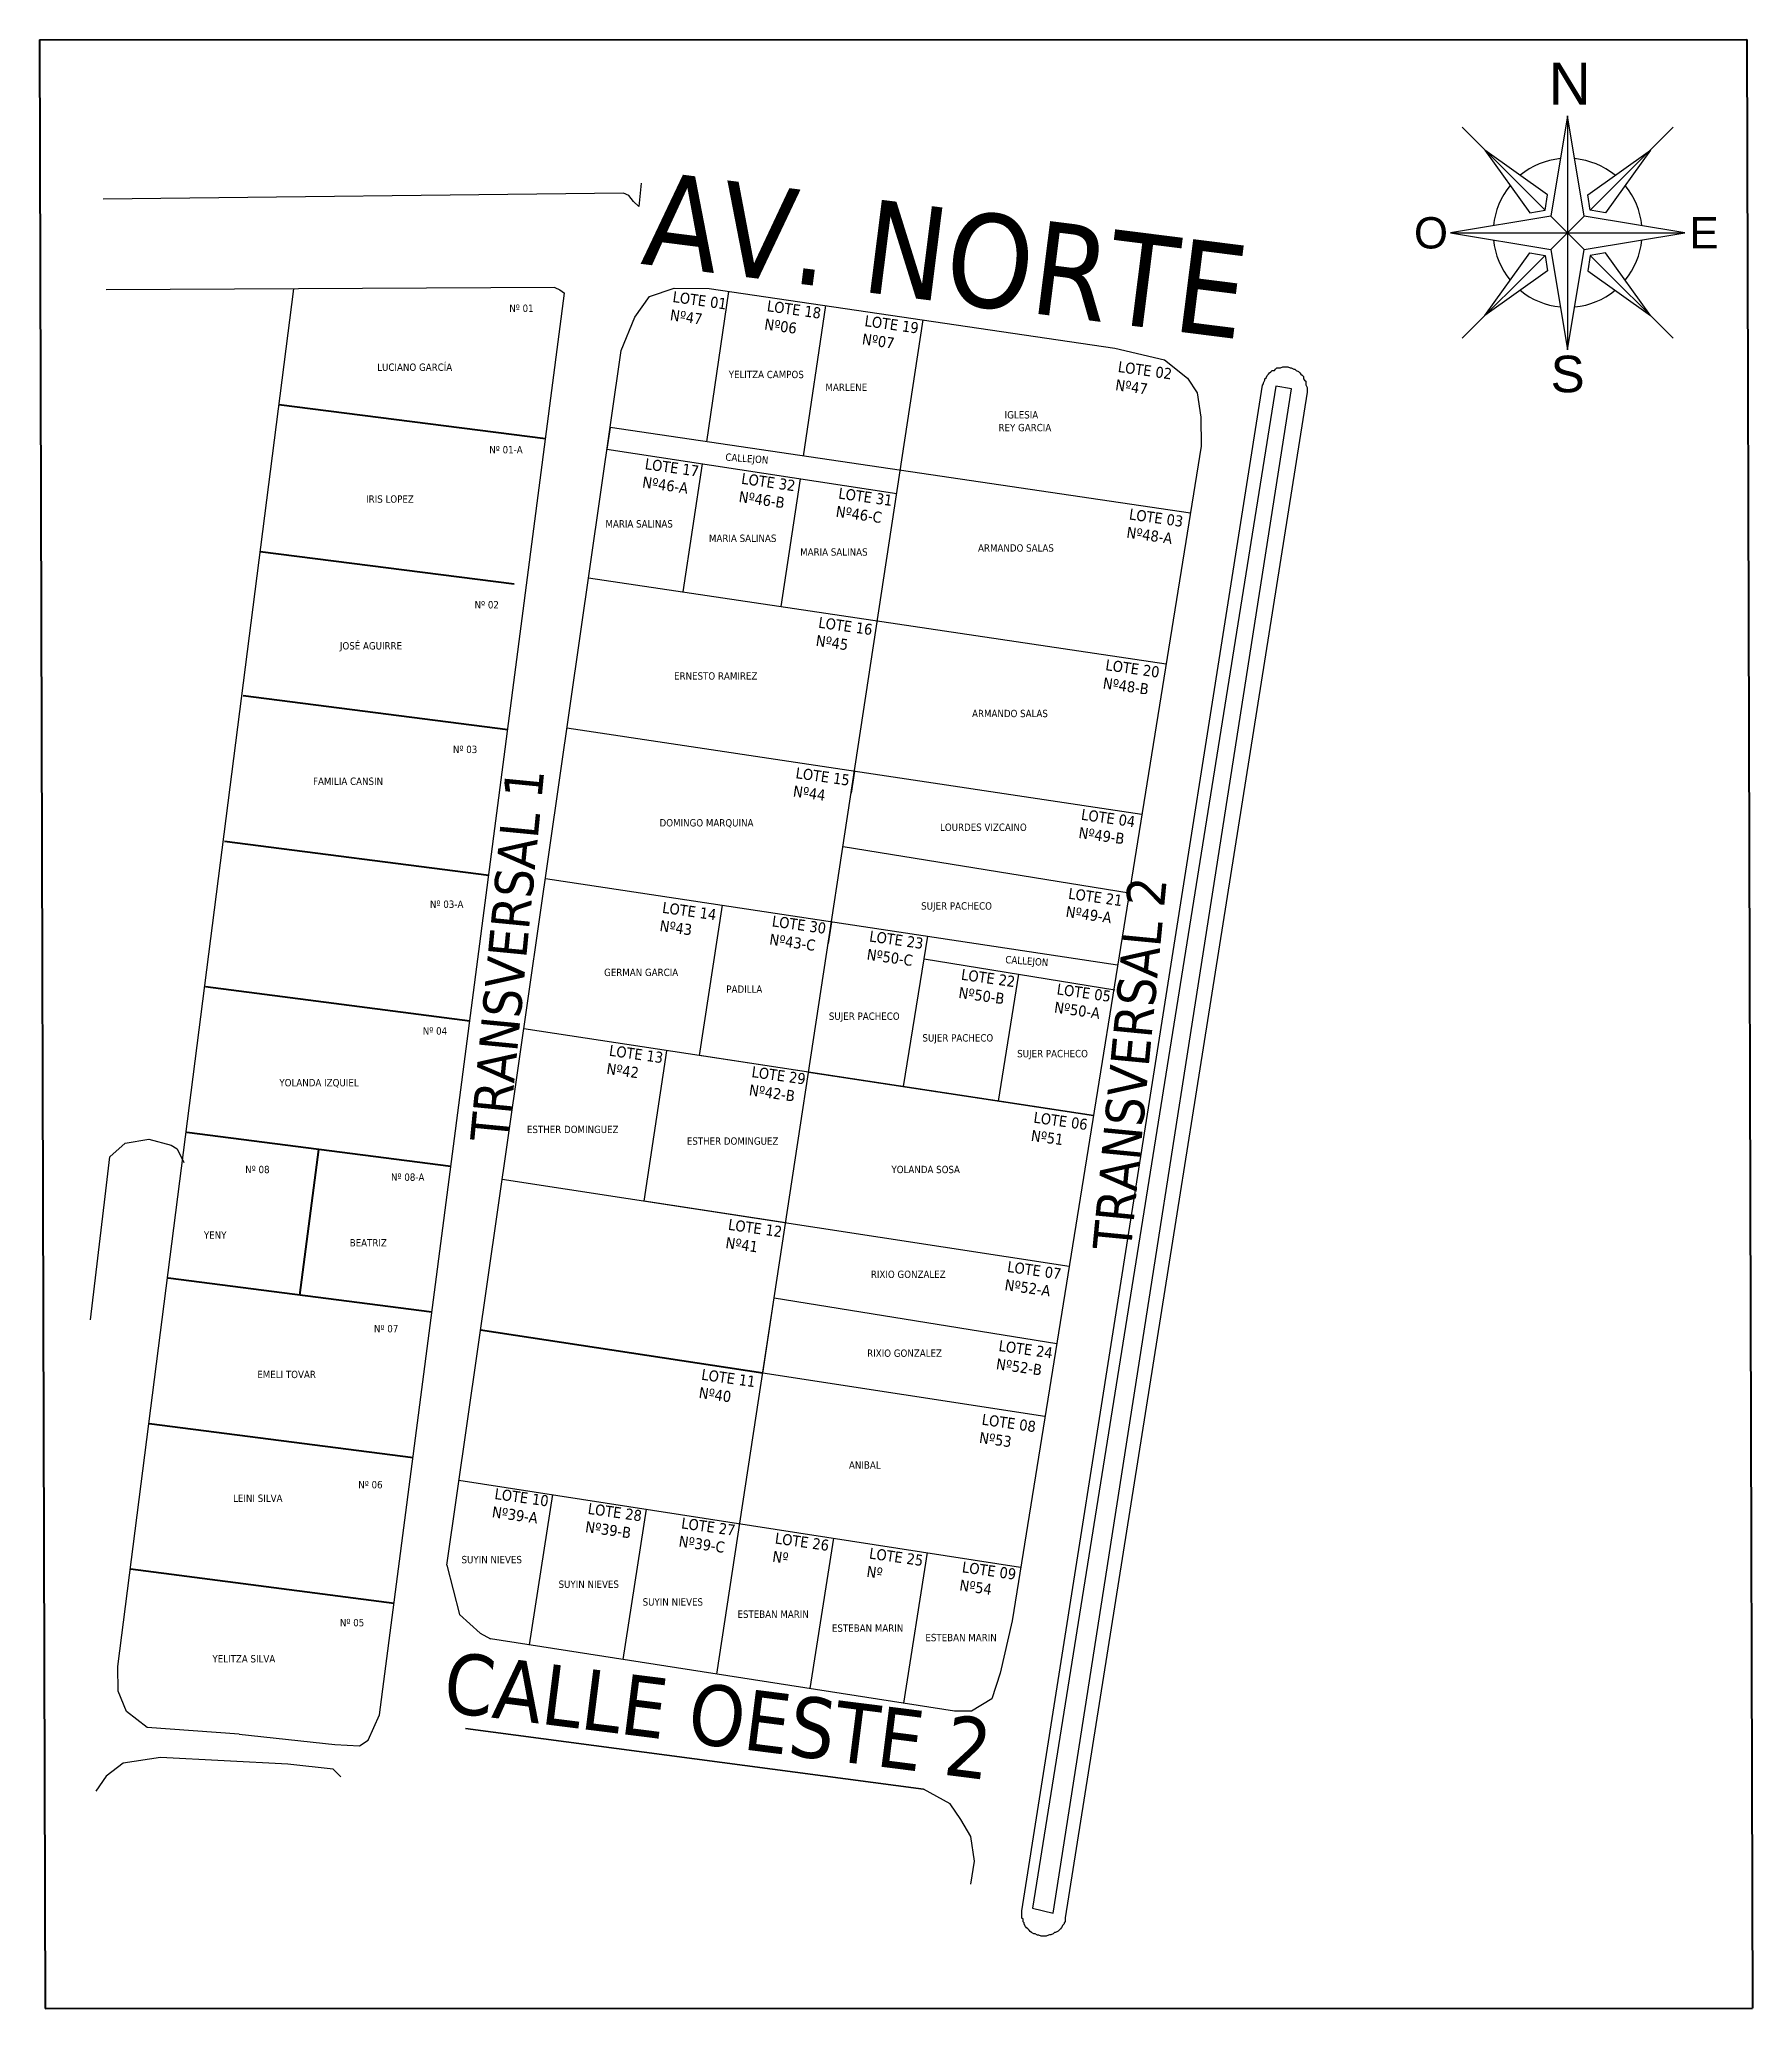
# Model space of a CAD drawing. Header units: metres. Extents: x 2 to 659295185, y -28 to 1124222152.
# Drawn here: x 667339.7 to 667495.3, y 1119177 to 1119355.7 of the extents above; entities that cross this region are included whole.
import ezdxf
from ezdxf.enums import TextEntityAlignment as Align

# ---------------------------------------------------------------- set-up
doc = ezdxf.new("R2010")
doc.units = ezdxf.units.M
doc.header["$MEASUREMENT"] = 0
doc.layers.get('0').update_dxf_attribs({"linetype": 'CONTINUOUS'})
for name, color, linetype in [('CALLES', 1, 'CONTINUOUS'), ('Cota', 3, 'CONTINUOUS'), ('MANZANA', 30, 'CONTINUOUS'), ('Parcelas', 140, 'CONTINUOUS')]:
    doc.layers.add(name, color=color, linetype=linetype)
doc.layers.add('PARCELA', color=140, linetype='CONTINUOUS', lineweight=40)
doc.styles.add('ARIAL', font='txt')
doc.styles.get("Standard").update_dxf_attribs({"font": 'tahoma.ttf'})

# ---------------------------------------------------------------- blocks, each defined once
blk = doc.blocks.new('ESTRELLA NORTE')
for p, q in [((-8.79, 8.79), (-1.88, 1.88)), ((0, 9.76), (-1.39, 1.39)), ((1.39, 1.39), (0, 9.76)), ((0, 9.76), (0, -9.76)), ((1.88, 1.88), (8.79, 8.79)), ((-6.9, 6.9), (-3.16, 1.67)), ((-1.67, 3.16), (-6.9, 6.9)), ((1.67, 3.16), (6.9, 6.9)), ((6.9, 6.9), (3.16, 1.67)), ((-3.16, 1.67), (-1.88, 1.88)), ((-1.88, 1.88), (-1.67, 3.16)), ((1.88, 1.88), (1.67, 3.16)), ((3.16, 1.67), (1.88, 1.88)), ((-1.39, 1.39), (-9.76, 0)), ((-9.76, 0), (9.76, 0)), ((-9.76, 0), (-1.39, -1.39)), ((-1.39, 1.39), (1.39, -1.39)), ((-1.39, -1.39), (1.39, 1.39)), ((-1.39, -1.39), (1.39, 1.39)), ((9.76, 0), (1.39, 1.39)), ((1.39, -1.39), (9.76, 0)), ((-1.39, -1.39), (0, -9.76)), ((0, -9.76), (1.39, -1.39)), ((-8.79, -8.79), (-1.88, -1.88)), ((-6.9, -6.9), (-3.16, -1.67)), ((-1.67, -3.16), (-6.9, -6.9)), ((-3.16, -1.67), (-1.88, -1.88)), ((-1.88, -1.88), (-1.67, -3.16)), ((1.88, -1.88), (1.67, -3.16)), ((1.67, -3.16), (6.9, -6.9)), ((3.16, -1.67), (1.88, -1.88)), ((1.88, -1.88), (8.79, -8.79)), ((6.9, -6.9), (3.16, -1.67))]:
    blk.add_line(p, q)
for major_axis, start_param, end_param in [((-6.21, 0), -1.474449, -0.881745), ((6.21, 0), 0.881745, 1.474449), ((6.21, 0), 2.452541, 3.045246), ((-6.21, 0), 3.23794, 3.830644), ((-6.21, 0), 0.096347, 0.689051), ((6.21, 0), -0.689051, -0.096347), ((-6.21, 0), 0.881745, 1.474449), ((6.21, 0), -1.474449, -0.881745)]:
    blk.add_ellipse((0, 0), major_axis=major_axis, ratio=1, start_param=start_param, end_param=end_param)
at = {"style": 'ARIAL'}
for s, height, p in [('N', 3.49, (0.18, 10.69)), ('S', 3.05, (0, -13.29))]:
    blk.add_text(s, height=height, dxfattribs=at).set_placement(p, align=Align.CENTER)
at = {"color": 7, "style": 'ARIAL'}
for s, p in [('O', (-11.39, 0)), ('E', (11.37, 0))]:
    blk.add_text(s, height=2.61, dxfattribs=at).set_placement(p, align=Align.MIDDLE)

msp = doc.modelspace()

# ---------------------------------------------------------------- linework, layer by layer
at = {"layer": 'MANZANA'}
for p, q in [((667392.762, 1119341.7487), (667345.5022, 1119341.2137)), ((667393.2379, 1119341.5347), (667392.762, 1119341.7487)), ((667393.6543, 1119340.9819), (667393.2379, 1119341.5347)), ((667394.1369, 1119340.5258), (667393.6543, 1119340.9819)), ((667386.5258, 1119333.1916), (667345.7996, 1119332.9747)), ((667370.612, 1119203.6447), (667387.3924, 1119332.669)), ((667386.5258, 1119333.1916), (667386.9624, 1119332.9747)), ((667386.9624, 1119332.9747), (667387.3924, 1119332.669)), ((667395.1082, 1119332.3687), (667397.3638, 1119333.1198)), ((667397.3638, 1119333.1198), (667400.5165, 1119333.1004)), ((667393.7883, 1119330.4886), (667395.1082, 1119332.3687)), ((667392.5477, 1119327.4632), (667393.7883, 1119330.4886)), ((667376.6995, 1119217.2232), (667392.5477, 1119327.4632)), ((667347.5081, 1119255.5166), (667349.6748, 1119255.8773)), ((667349.6748, 1119255.8773), (667351.6884, 1119255.348)), ((667345.691, 1119250.6979), (667346.1215, 1119254.2983)), ((667346.1215, 1119254.2983), (667347.5081, 1119255.5166)), ((667351.6884, 1119255.348), (667352.238, 1119255.0156)), ((667352.238, 1119255.0156), (667352.8406, 1119253.7807)), ((667344.3528, 1119239.5065), (667345.691, 1119250.6979)), ((667376.6995, 1119217.2232), (667377.8603, 1119212.7587)), ((667377.8603, 1119212.7587), (667379.7273, 1119211.0569)), ((667379.7273, 1119211.0569), (667380.6801, 1119210.5534)), ((667357.8728, 1119201.8875), (667349.5138, 1119202.5059)), ((667369.5685, 1119201.3514), (667370.612, 1119203.6447)), ((667357.8728, 1119201.8875), (667366.5454, 1119200.9484)), ((667366.5454, 1119200.9484), (667368.7989, 1119200.8265)), ((667368.7989, 1119200.8265), (667369.5685, 1119201.3514))]:
    msp.add_line(p, q, dxfattribs=at)
at = {"layer": 'MANZANA', "lineweight": -2}
for p, q in [((667394.3471, 1119342.6579), (667394.1369, 1119340.5258)), ((667346.8587, 1119208.0247), (667362.8198, 1119333.0653)), ((667400.5165, 1119333.1004), (667437.3657, 1119327.6909)), ((667437.3657, 1119327.6909), (667441.8679, 1119326.6111)), ((667441.8679, 1119326.6111), (667443.9541, 1119324.9615)), ((667443.9541, 1119324.9615), (667444.8364, 1119323.6317)), ((667444.8364, 1119323.6317), (667445.1745, 1119321.4222)), ((667445.1745, 1119321.4222), (667445.191, 1119318.7727)), ((667445.191, 1119318.7727), (667428.0231, 1119212.1844)), ((667428.0231, 1119212.1844), (667426.9429, 1119207.4254)), ((667428.0231, 1119212.1844), (667426.9429, 1119207.4254)), ((667422.7953, 1119203.9761), (667380.6801, 1119210.5534)), ((667422.7953, 1119203.9761), (667380.6801, 1119210.5534)), ((667346.8669, 1119205.8052), (667346.8587, 1119208.0247)), ((667346.8669, 1119205.8052), (667346.8587, 1119208.0247)), ((667426.9429, 1119207.4254), (667426.1926, 1119205.0959)), ((667426.9429, 1119207.4254), (667426.1926, 1119205.0959)), ((667347.642, 1119203.9356), (667346.8669, 1119205.8052)), ((667347.642, 1119203.9356), (667346.8669, 1119205.8052)), ((667349.5138, 1119202.5059), (667347.642, 1119203.9356)), ((667349.5138, 1119202.5059), (667347.642, 1119203.9356)), ((667424.329, 1119203.9861), (667422.7953, 1119203.9761)), ((667424.329, 1119203.9861), (667422.7953, 1119203.9761)), ((667426.1926, 1119205.0959), (667424.329, 1119203.9861)), ((667426.1926, 1119205.0959), (667424.329, 1119203.9861)), ((667419.9835, 1119196.8875), (667378.4199, 1119202.401)), ((667347.329, 1119199.268), (667345.778, 1119198.0671)), ((667350.7368, 1119199.7588), (667347.329, 1119199.268)), ((667362.289, 1119199.1571), (667350.7368, 1119199.7588)), ((667366.3872, 1119198.7121), (667362.289, 1119199.1571)), ((667345.778, 1119198.0671), (667344.853, 1119196.7073)), ((667422.3995, 1119195.5678), (667419.9835, 1119196.8875)), ((667422.3995, 1119195.5678), (667419.9835, 1119196.8875)), ((667423.389, 1119194.1381), (667422.3995, 1119195.5678)), ((667423.389, 1119194.1381), (667422.3995, 1119195.5678)), ((667424.2713, 1119192.5884), (667423.389, 1119194.1381)), ((667424.2713, 1119192.5884), (667423.389, 1119194.1381)), ((667424.6094, 1119190.3789), (667424.2713, 1119192.5884)), ((667424.6094, 1119190.3789), (667424.2713, 1119192.5884)), ((667424.296, 1119188.2793), (667424.6094, 1119190.3789)), ((667424.296, 1119188.2793), (667424.6094, 1119190.3789))]:
    msp.add_line(p, q, dxfattribs=at)
at = {"layer": 'MANZANA', "lineweight": 0}
msp.add_line((667366.3872, 1119198.7121), (667367.1069, 1119198.0247), dxfattribs=at)
at = {"layer": 'MANZANA', "linetype": 'Continuous', "lineweight": -2}
for points in [[(667428.9055, 1119185.8698), (667450.7487, 1119324.3216), (667450.8641, 1119324.4316), (667450.8641, 1119324.5415), (667450.9713, 1119324.7715), (667450.9713, 1119324.8815), (667451.0785, 1119324.9915), (667451.1857, 1119325.2114), (667451.2929, 1119325.3214), (667451.4084, 1119325.4314), (667451.5156, 1119325.5413), (667451.6228, 1119325.6513), (667451.8454, 1119325.6613), (667451.9526, 1119325.7713), (667452.0598, 1119325.8813), (667452.2824, 1119325.8813), (667452.3896, 1119325.8813), (667452.604, 1119325.9913), (667452.7195, 1119325.9913), (667452.9338, 1119325.9913), (667453.0493, 1119325.9913), (667453.2637, 1119325.8813), (667453.3709, 1119325.8813), (667453.5935, 1119325.7713), (667453.7007, 1119325.7713), (667453.8162, 1119325.6613), (667454.0305, 1119325.5513), (667454.146, 1119325.4414), (667454.2532, 1119325.3314), (667454.3604, 1119325.2214), (667454.4758, 1119325.1114), (667454.4758, 1119324.8915), (667454.583, 1119324.7815), (667454.6985, 1119324.6715), (667454.6985, 1119324.4516), (667454.6985, 1119324.3416), (667454.8057, 1119324.1216), (667454.8057, 1119324.0117), (667454.8057, 1119323.7917), (667454.8057, 1119323.6817), (667432.8552, 1119185.2199), (667432.8552, 1119185.1099), (667432.8552, 1119184.89), (667432.748, 1119184.78), (667432.748, 1119184.67), (667432.6408, 1119184.56), (667432.5254, 1119184.3301), (667432.4182, 1119184.2201), (667432.311, 1119184.1101), (667432.2038, 1119184.0002), (667431.9812, 1119183.8902), (667431.874, 1119183.8902), (667431.7668, 1119183.7802), (667431.5441, 1119183.6702), (667431.4369, 1119183.6702), (667431.3297, 1119183.6602), (667431.1071, 1119183.5502), (667430.9999, 1119183.5502), (667430.7773, 1119183.5502), (667430.6701, 1119183.5502), (667430.4474, 1119183.6602), (667430.3402, 1119183.6602), (667430.1176, 1119183.7702), (667430.0104, 1119183.7702), (667429.7878, 1119183.8802), (667429.6806, 1119183.9902), (667429.5734, 1119184.1001), (667429.4579, 1119184.2101), (667429.3507, 1119184.3201), (667429.2435, 1119184.4301), (667429.1281, 1119184.65), (667429.1281, 1119184.76), (667429.0209, 1119184.87), (667429.0209, 1119185.0899), (667428.9055, 1119185.1999), (667428.9055, 1119185.4199), (667428.9055, 1119185.5298), (667428.9055, 1119185.7598)], [(667429.895, 1119186.0897), (667431.7585, 1119185.6598), (667453.3791, 1119324.0017), (667451.9608, 1119324.2216)]]:
    msp.add_lwpolyline(points, close=True, dxfattribs=at)
at = {"layer": 'PARCELA'}
for p, q in [((667339.7263, 1119355.6507), (667494.7206, 1119355.702)), ((667339.7263, 1119355.6507), (667340.2576, 1119176.9826)), ((667494.7206, 1119355.702), (667495.2518, 1119177.034)), ((667385.6742, 1119319.4573), (667361.477, 1119322.546)), ((667382.8283, 1119306.2456), (667359.772, 1119309.1887)), ((667382.2376, 1119293.0339), (667358.2226, 1119296.1313)), ((667380.5194, 1119279.8222), (667356.5183, 1119282.9178)), ((667378.8011, 1119266.6105), (667354.8141, 1119269.7043)), ((667377.0829, 1119253.3988), (667353.1098, 1119256.4908)), ((667363.3851, 1119241.7322), (667365.0893, 1119254.9457)), ((667375.3646, 1119240.1871), (667351.4055, 1119243.2773)), ((667379.772, 1119238.5953), (667405.394, 1119234.6755)), ((667373.6463, 1119226.9754), (667349.7012, 1119230.0638)), ((667371.9281, 1119213.7637), (667347.997, 1119216.8503)), ((667340.2576, 1119176.9826), (667495.2518, 1119177.034))]:
    msp.add_line(p, q, dxfattribs=at)
at = {"layer": 'Parcelas'}
for p, q in [((667400.3222, 1119319.1852), (667402.326, 1119332.8348)), ((667409.1002, 1119317.8875), (667411.1053, 1119331.546)), ((667401.2265, 1119207.3446), (667419.9668, 1119330.2443)), ((667391.5442, 1119320.4828), (667391.2497, 1119318.5046)), ((667444.2123, 1119312.6967), (667391.5442, 1119320.4828)), ((667391.2497, 1119318.5046), (667417.5648, 1119314.492)), ((667398.1777, 1119305.5567), (667399.9084, 1119317.1843)), ((667407.0587, 1119304.2348), (667408.8259, 1119315.8245)), ((667389.5823, 1119306.8361), (667442.0114, 1119299.0323)), ((667439.8104, 1119285.3678), (667387.6204, 1119293.1893)), ((667413.7201, 1119289.2779), (667413.4217, 1119287.3003)), ((667412.6779, 1119282.4464), (667438.6652, 1119278.2575)), ((667385.6586, 1119279.5426), (667437.6095, 1119271.7034)), ((667399.6661, 1119263.4695), (667401.7256, 1119277.1181)), ((667411.6378, 1119275.6224), (667411.3363, 1119273.6453)), ((667418.1732, 1119260.6576), (667420.3713, 1119274.3044)), ((667420.0394, 1119272.2435), (667437.3612, 1119269.4534)), ((667426.7909, 1119259.3483), (667428.6447, 1119270.8574)), ((667435.4085, 1119258.0389), (667383.6967, 1119265.8958)), ((667394.6228, 1119250.2774), (667396.6957, 1119263.9208)), ((667409.5526, 1119261.9674), (667399.6661, 1119263.4695)), ((667409.5556, 1119261.9669), (667435.4085, 1119258.0389)), ((667381.7348, 1119252.249), (667433.2076, 1119244.3745)), ((667407.4733, 1119248.3115), (667394.6228, 1119250.2774)), ((667405.3911, 1119234.656), (667406.4345, 1119241.4766)), ((667406.4345, 1119241.4766), (667432.0756, 1119237.3466)), ((667431.0066, 1119230.7101), (667405.3898, 1119234.6562)), ((667377.8111, 1119224.9555), (667428.8056, 1119217.0456)), ((667386.3102, 1119223.6372), (667384.1814, 1119210.0066)), ((667394.8093, 1119222.3189), (667392.6791, 1119208.6795)), ((667411.8075, 1119219.6822), (667409.6746, 1119206.0252)), ((667420.3066, 1119218.3639), (667418.1723, 1119204.6981)), ((667378.4199, 1119202.401), (667419.9835, 1119196.8875))]:
    msp.add_line(p, q, dxfattribs=at)

# ---------------------------------------------------------------- block references
at = {"layer": 'MANZANA', "color": 20, "xscale": 1.089035049198118, "yscale": 1.089035049198118, "zscale": 1.089035049198118}
msp.add_blockref('ESTRELLA NORTE', (667478.4588, 1119338.1486), dxfattribs=at)

# ---------------------------------------------------------------- texts
at = {"layer": 'CALLES', "color": 0}
for s, height, rotation, p in [('AV. NORTE', 8.5, 352.810288, (667394.2307, 1119335.3433)), ('TRANSVERSAL 1', 3.5001, 84.485483, (667382.305, 1119255.5527)), ('TRANSVERSAL 2', 3.5001, 84.485483, (667438.8129, 1119245.7119)), ('CALLE OESTE 2', 5.501231, 352.810288, (667376.2017, 1119203.9703))]:
    msp.add_text(s, height=height, rotation=rotation, dxfattribs=at).set_placement(p)
at = {"layer": 'Cota', "lineweight": 0, "attachment_point": 1}
for s, width, insert, char_height in [('Nº 01', 3.622176, (667382.3821, 1119331.6366), 0.66716), ('LUCIANO GARCÍA', 7.466658, (667370.3962, 1119326.2865), 0.667156), ('YELITZA CAMPOS', 7.633673, (667402.3011, 1119325.6237), 0.667156), ('MARLENE', 6.723111, (667411.0833, 1119324.466), 0.66716), ('IGLESIA', 6.723111, (667427.3504, 1119321.9647), 0.66716), ('REY GARCIA', 6.723111, (667426.7942, 1119320.8054), 0.66716), ('Nº 01-A', 3.622176, (667380.5679, 1119318.7965), 0.66716), ('IRIS LOPEZ', 6.723111, (667369.3849, 1119314.3203), 0.66716), ('\\pt6.0044;MARIA SALINAS', 11.507601, (667391.1116, 1119312.0687), 0.667156), ('\\pt6.0044;MARIA SALINAS', 11.507601, (667400.5096, 1119310.7596), 0.667156), ('\\pt6.0044;MARIA SALINAS', 11.507601, (667408.7888, 1119309.5144), 0.667156), ('ARMANDO SALAS ', 7.981648, (667424.9356, 1119309.8792), 0.667156), ('Nº 02', 3.622176, (667379.2295, 1119304.7259), 0.66716), ('JOSÉ AGUIRRE', 8.507624, (667367.0056, 1119300.9987), 0.667156), ('ERNESTO RAMIREZ', 11.507601, (667397.3432, 1119298.2628), 0.667156), ('ARMANDO SALAS ', 7.981648, (667424.393, 1119294.8583), 0.667156), ('Nº 03', 3.622176, (667377.2665, 1119291.6005), 0.66716), ('FAMILIA CANSIN', 8.507624, (667364.5667, 1119288.7079), 0.667156), ('DOMINGO MARQUINA', 11.507601, (667396.027, 1119284.9371), 0.667156), ('LOURDES VIZCAINO', 11.619291, (667421.4855, 1119284.5344), 0.667156), ('Nº 03-A', 3.622176, (667375.1846, 1119277.5477), 0.66716), ('SUJER PACHECO', 6.723111, (667419.7757, 1119277.3927), 0.667156), ('GERMAN GARCIA', 11.507601, (667390.9903, 1119271.362), 0.667156), ('PADILLA', 6.723111, (667402.0846, 1119269.8388), 0.66716), ('SUJER PACHECO', 6.723111, (667411.395, 1119267.3867), 0.667156), ('Nº 04', 3.622176, (667374.5303, 1119266.0457), 0.66716), ('SUJER PACHECO', 6.723111, (667419.8897, 1119265.4181), 0.667156), ('SUJER PACHECO', 6.723111, (667428.4908, 1119263.9887), 0.667156), ('YOLANDA IZQUIEL', 8.12098, (667361.5137, 1119261.352), 0.667156), ('ESTHER DOMINGUEZ', 11.108872, (667383.9888, 1119257.1124), 0.667156), ('ESTHER DOMINGUEZ', 11.108872, (667398.4984, 1119256.0532), 0.667156), ('Nº 08', 3.622176, (667358.4102, 1119253.4726), 0.66716), ('Nº 08-A', 3.622176, (667371.6453, 1119252.7776), 0.66716), ('YOLANDA SOSA', 6.723111, (667417.0749, 1119253.4729), 0.667156), ('YENY', 6.723111, (667354.6627, 1119247.5162), 0.66716), ('BEATRIZ', 6.723111, (667367.8978, 1119246.8212), 0.66716), ('RIXIO GONZALEZ', 9.606061, (667415.2043, 1119243.9603), 0.667156), ('Nº 07', 3.622176, (667370.0987, 1119239.0275), 0.66716), ('RIXIO GONZALEZ', 9.606061, (667414.8685, 1119236.803), 0.667156), ('EMELI TOVAR', 6.723111, (667359.5106, 1119234.8723), 0.667156), ('ANIBAL', 6.723111, (667413.2179, 1119226.6525), 0.66716), ('LEINI SILVA', 6.723111, (667357.3097, 1119223.6372), 0.667156), ('Nº 06', 3.622176, (667368.6711, 1119224.8677), 0.66716), ('SUYIN NIEVES', 6.723111, (667378.0498, 1119218.0671), 0.667156), ('SUYIN NIEVES', 6.723111, (667386.8569, 1119215.8353), 0.667156), ('SUYIN NIEVES', 6.723111, (667394.4867, 1119214.2254), 0.667156), ('ESTEBAN MARIN', 6.723111, (667403.0972, 1119213.1154), 0.667156), ('Nº 05', 3.622176, (667367.0056, 1119212.3486), 0.66716), ('ESTEBAN MARIN', 6.723111, (667411.6756, 1119211.8517), 0.667156), ('ESTEBAN MARIN', 6.723111, (667420.1579, 1119210.9923), 0.667156), ('YELITZA SILVA', 6.723111, (667355.436, 1119209.0673), 0.667156)]:
    msp.add_mtext_dynamic_manual_height_columns(s, width=width, gutter_width=9.6186, heights=[0], dxfattribs=dict(at, insert=insert, char_height=char_height))
at = {"layer": 'Cota', "lineweight": 0, "char_height": 0.667156, "attachment_point": 1, "rotation": 355.913351}
for insert in [(667400.2766, 1119318.266), (667425.6906, 1119272.6578)]:
    msp.add_mtext_dynamic_manual_height_columns('\\pi1.7573;CALLEJON', width=7.590476, gutter_width=9.6186, heights=[0], dxfattribs=dict(at, insert=insert))
at = {"layer": 'Parcelas', "lineweight": 40, "char_height": 1, "width": 6.941503, "attachment_point": 1, "rotation": 351.956363}
for s, insert in [('LOTE 01\\PNº47', (667397.3003, 1119332.862)), ('LOTE 18\\PNº06', (667405.8651, 1119332.0288)), ('LOTE 19\\PNº07', (667414.7317, 1119330.6775)), ('LOTE 02\\PNº47', (667437.7256, 1119326.5144)), ('LOTE 17\\PNº46-A', (667394.7836, 1119317.6914)), ('LOTE 32\\PNº46-B', (667403.539, 1119316.3668)), ('LOTE 31\\PNº46-C', (667412.35, 1119315.0282)), ('LOTE 03\\PNº48-A', (667438.7387, 1119313.1292)), ('LOTE 16\\PNº45', (667410.5346, 1119303.3076)), ('LOTE 20\\PNº48-B', (667436.5934, 1119299.4481)), ('LOTE 15\\PNº44', (667408.4686, 1119289.6455)), ('LOTE 04\\PNº49-B', (667434.3873, 1119285.8751)), ('LOTE 14\\PNº43', (667396.3604, 1119277.4302)), ('LOTE 21\\PNº49-A', (667433.2219, 1119278.7103)), ('LOTE 30\\PNº43-C', (667406.32, 1119276.1991)), ('LOTE 23\\PNº50-C', (667415.158, 1119274.8277)), ('LOTE 22\\PNº50-B', (667423.4914, 1119271.3566)), ('LOTE 05\\PNº50-A', (667432.1738, 1119270.0264)), ('LOTE 13\\PNº42', (667391.5336, 1119264.4598)), ('LOTE 29\\PNº42-B', (667404.4711, 1119262.5216)), ('LOTE 06\\PNº51', (667430.0679, 1119258.3873)), ('LOTE 12\\PNº41', (667402.3389, 1119248.6611)), ('LOTE 07\\PNº52-A', (667427.6778, 1119244.8375)), ('LOTE 24\\PNº52-B', (667426.8987, 1119237.6613)), ('LOTE 11\\PNº40', (667399.9114, 1119235.0535)), ('LOTE 08\\PNº53', (667425.3669, 1119230.9731)), ('LOTE 10\\PNº39-A', (667381.1382, 1119224.2275)), ('LOTE 28\\PNº39-B', (667389.6051, 1119222.878)), ('LOTE 27\\PNº39-C', (667398.0871, 1119221.5676)), ('LOTE 26\\PNº', (667406.5921, 1119220.1916)), ('LOTE 25\\PNº', (667415.143, 1119218.8227)), ('LOTE 09\\PNº54', (667423.5737, 1119217.5782))]:
    msp.add_mtext(s, dxfattribs=dict(at, insert=insert))

doc.saveas('drawing.dxf')
